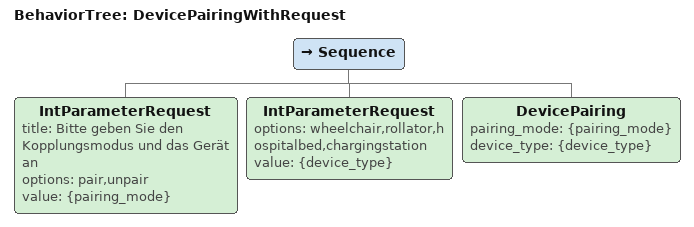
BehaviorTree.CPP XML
<root main_tree_to_execute = "DevicePairingWithRequest" >
    <BehaviorTree ID="DevicePairingWithRequest">
        <Sequence>
            <!--pairing_mode und device_type müssen den Konstanten im .action file entsprechen-->
            <IntParameterRequest title="Bitte geben Sie den Kopplungsmodus und das Gerät an"
                                   options="pair,unpair"
                                   value="{pairing_mode}"/>
            <IntParameterRequest options="wheelchair,rollator,hospitalbed,chargingstation"
                                   value="{device_type}"/>
            <DevicePairing pairing_mode="{pairing_mode}" device_type="{device_type}"/>
        </Sequence>
    </BehaviorTree>
 </root>
